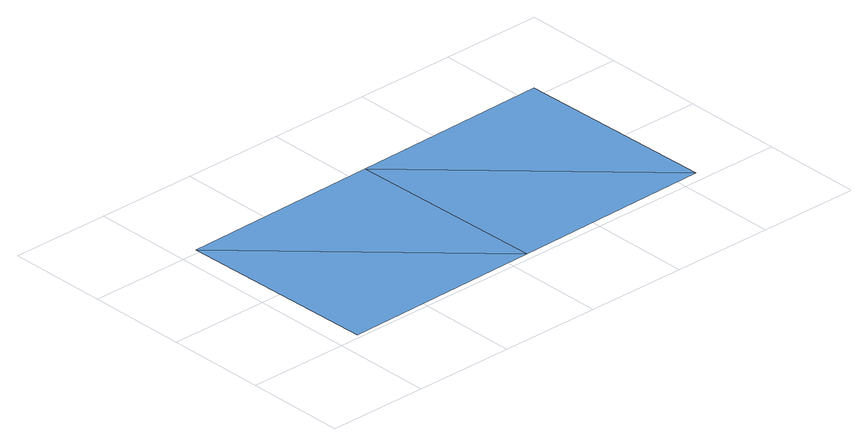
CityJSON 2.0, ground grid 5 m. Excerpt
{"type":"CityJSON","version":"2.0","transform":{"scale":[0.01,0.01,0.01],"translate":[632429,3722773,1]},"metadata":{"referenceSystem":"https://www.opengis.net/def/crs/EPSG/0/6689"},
"CityObjects":{
"waterbody1":{"type":"WaterBody","attributes":{"name":"福岡県津波浸水想定図","class":"1140","function":"2","WaterBodyTsunamiRiskAttribute.description":"1","WaterBodyTsunamiRiskAttribute.rank":"1"},"geometry":[{"type":"MultiSurface","lod":"1","boundaries":[[[0,1,2]],[[0,3,1]],[[0,4,3]],[[3,4,5]]]}]}
},
"vertices":[
[1114,40,77],[95,1021,78],[114,21,77],[1095,1040,77],[2114,59,77],[2094,1059,77]
]}
